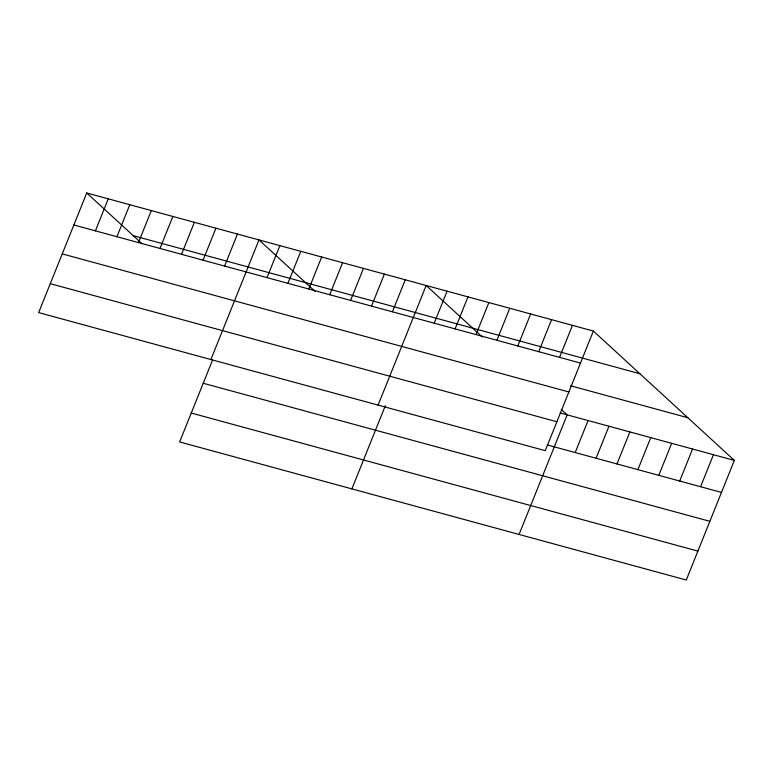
<?xml version="1.0" encoding="UTF-8"?>
<svg xmlns="http://www.w3.org/2000/svg" width="773" height="773" viewBox="0 0 773 773"><rect width="100%" height="100%" fill="white"/><g stroke="black" fill="none" stroke-linecap="round" stroke-linejoin="round"><path stroke-width="1.16" d="M86.731 192.979L38.65 312.592L545.284 450.669L593.364 331.057L86.731 192.979L141.971 243.659M95.398 230.856L108.268 198.845M116.926 236.722L129.796 204.71M138.464 242.587L151.324 210.585M159.992 248.462L172.862 216.45M181.529 254.327L194.39 222.315M203.057 260.192L215.928 228.19M224.585 266.067L237.456 234.055M210.903 359.532L258.984 239.92L315.104 291.411M212.614 359.899L179.636 441.943L686.269 580.021L734.35 460.408L593.364 331.057M267.023 277.633L279.884 245.621M287.914 283.324L300.784 251.312M308.814 289.025L321.684 257.013M329.713 294.716L342.584 262.704M350.613 300.407L363.484 268.405M371.513 306.108L384.374 274.096M392.413 311.799L405.274 279.797M378.094 405.1L426.174 285.488L482.284 336.97M351.889 488.894L385.321 405.738M434.204 323.191L447.074 291.189M455.104 328.892L467.974 296.88M476.004 334.583L488.874 302.572M496.904 340.284L509.774 308.272M517.804 345.975L530.665 313.964M538.704 351.676L551.564 319.664M559.594 357.368L572.464 325.356M519.079 534.462L567.16 414.85L561.237 409.41M575.189 452.553L588.06 420.541M596.089 458.244L608.96 426.242M616.989 463.945L629.86 431.933M637.889 469.636L650.76 437.624M658.789 475.337L671.65 443.325M679.689 481.028L692.55 449.016M700.58 486.729L713.45 454.717M133.256 235.668L639.889 373.746M73.87 224.982L580.494 363.068M570.561 385.766L687.825 417.72M62.246 253.892L568.87 391.969M560.193 412.946L734.35 460.408M50.274 283.681L556.898 421.758M547.332 444.958L721.48 492.42M203.231 383.253L709.865 521.331M191.26 413.033L697.884 551.11"/></g></svg>
